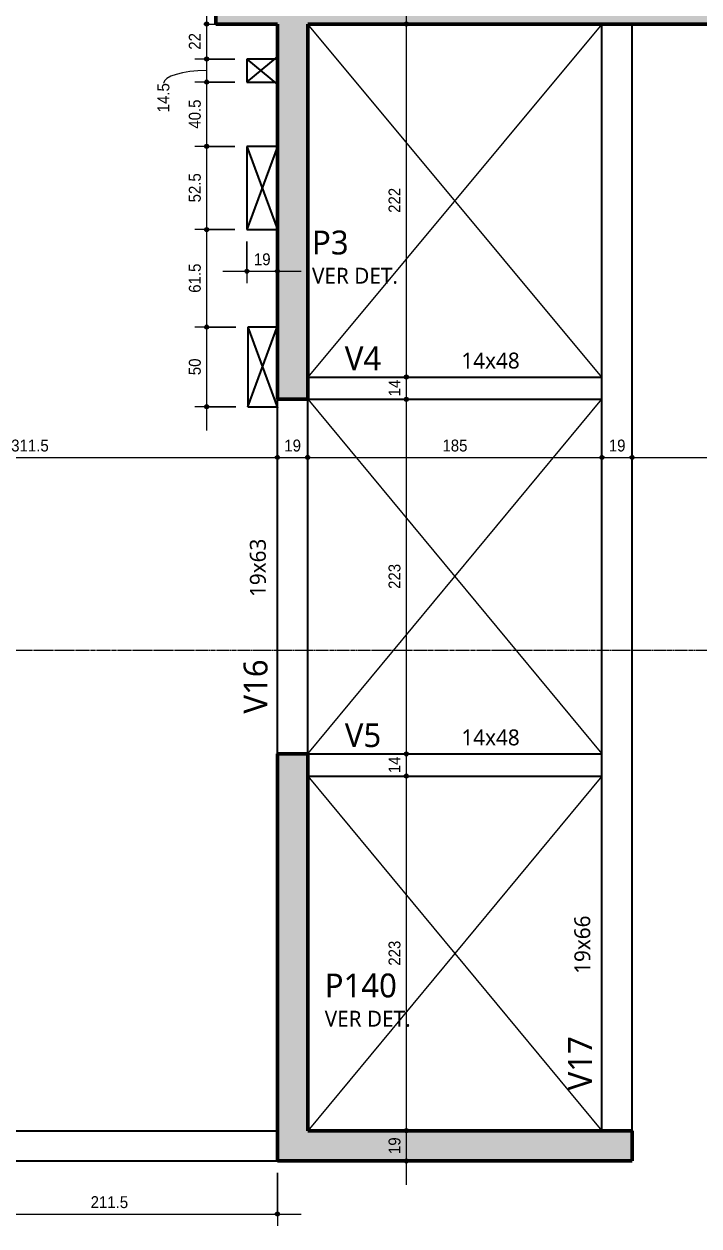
# Model space of a CAD drawing. Header units: centimetres. Extents: x -1984 to 34419, y -3196 to 88064.
# Drawn here: x -507 to -82, y -68 to 688 of the extents above; entities that cross this region are included whole.
import ezdxf

# ---------------------------------------------------------------- set-up
doc = ezdxf.new("R2010")
doc.units = ezdxf.units.CM
doc.linetypes.add('Centro de 6 mm', pattern=[1.32, 0.6, -0.24, 0.24, -0.24])
for name, color, linetype, lineweight in [('A-ANNO-DIMS', 7, 'Continuous', 9), ('A-ANNO-DIMS-50', 7, 'Continuous', 9), ('A-DETL-THIN', 7, 'Continuous', 25), ('A-FLOR', 7, 'Continuous', 25), ('G-ANNO-SYMB', 7, 'Continuous', 9), ('S-BEAM', 7, 'Continuous', 25), ('S-BEAM-IDEN', 7, 'Continuous', 9), ('S-COLS', 7, 'Continuous', 25), ('S-COLS-IDEN', 7, 'Continuous', 9)]:
    doc.layers.add(name, color=color, linetype=linetype, lineweight=lineweight)
doc.layers.add('A-DETL', color=7, linetype='Continuous', lineweight=18, true_color=0x00a600)
doc.styles.add('Arial_1', font='arial.ttf', dxfattribs={"width": 0.9, "height": 7.5})
doc.styles.add('Gadugi', font='gadugi.ttf', dxfattribs={"height": 15})
doc.styles.add('Gadugi_1', font='gadugi.ttf', dxfattribs={"height": 10})
doc.styles.add('Gadugi_2', font='gadugi.ttf', dxfattribs={"height": 0.2})
doc.dimstyles.new('PED_1_5mm_ESQ', dxfattribs={"dimscale": 30.48, "dimtxt": 7.651945, "dimasz": 0.328084, "dimexe": 0.246063, "dimexo": 0.246063, "dimgap": 0.049213, "dimtad": 1, "dimdec": 1, "dimrnd": 0.5, "dimdsep": 46, "dimtxsty": 'Arial_1', "dimblk1": 'DOTSMALL', "dimblk2": 'DOTSMALL', "dimsah": 1, "dimcen": 0.09, "dimdle": 0.492126, "dimazin": 0, "dimtfac": 1, "dimtdec": 4, "dimtix": 1, "dimtmove": 0, "dimatfit": 3, "dimfxl": 1, "dimtvp": 1, "dimtolj": 1, "dimtzin": 0, "dimarcsym": 2})
doc.dimstyles.new('PED_1_5mm_ESQ_2', dxfattribs={"dimscale": 30.48, "dimtxt": 7.651945, "dimasz": 0.328084, "dimexe": 0.246063, "dimexo": 0.246063, "dimgap": 0.049213, "dimtad": 1, "dimdec": 1, "dimrnd": 0.5, "dimdsep": 46, "dimtxsty": 'Arial_1', "dimblk1": 'DOTSMALL', "dimblk2": 'DOTSMALL', "dimsah": 1, "dimcen": 0.09, "dimdle": 0.492126, "dimazin": 0, "dimtfac": 1, "dimtdec": 4, "dimtix": 1, "dimtmove": 1, "dimatfit": 3, "dimfxl": 1, "dimtvp": 1, "dimtolj": 1, "dimtzin": 0, "dimarcsym": 2})

# ---------------------------------------------------------------- blocks, each defined once
blk = doc.blocks.new('PED_TAG_PILAR_R04 - PILAR VER DET_-2523782-PL F 001 - FORMA DO 4º PAVIMENTO')
at = {"layer": 'S-COLS-IDEN', "insert": (0.115, -0.633), "char_height": 0.2, "width": 1.37089, "attachment_point": 1, "style": 'Gadugi_2'}
blk.add_mtext('VER DET.', dxfattribs=at)
blk = doc.blocks.new('DIMBLOCK7-PL F 001 - FORMA DO 4º PAVIMENTO')
at = {"layer": 'A-ANNO-DIMS-50'}
h = blk.add_hatch(color=256, dxfattribs=at)
edge = h.paths.add_edge_path(flags=0)
edge.add_arc((-658.86, 415.54), 1.25, 0, 360)
h = blk.add_hatch(color=256, dxfattribs=at)
edge = h.paths.add_edge_path(flags=0)
edge.add_arc((-347.36, 415.54), 1.25, 0, 360)
for p, q in [((-658.86, 409.81), (-658.86, 423.04)), ((-347.36, 409.81), (-347.36, 423.04)), ((-658.86, 415.54), (-347.36, 415.54)), ((-658.86, 415.54), (-658.86, 409.81)), ((-347.36, 415.54), (-347.36, 409.81))]:
    blk.add_line(p, q, dxfattribs=at)
for centre in [(-658.86, 415.54), (-347.36, 415.54)]:
    blk.add_circle(centre, 1.25, dxfattribs=at)
at = {"layer": 'A-ANNO-DIMS-50', "color": 0, "insert": (-514.77, 426.78), "char_height": 7.5, "width": 27.9708, "attachment_point": 1, "line_spacing_factor": 0.941778, "style": 'Arial_1'}
blk.add_mtext('311.5', dxfattribs=at)
blk = doc.blocks.new('_DotSmall')
at = {"color": 0, "linetype": 'ByBlock', "const_width": 0.5}
blk.add_lwpolyline([(-0.0625, 0, 1), (0.0625, 0, 1)], format="xyb", close=True, dxfattribs=at)
blk = doc.blocks.new('DIMBLOCK8-PL F 001 - FORMA DO 4º PAVIMENTO')
at = {"layer": 'A-ANNO-DIMS-50'}
h = blk.add_hatch(color=256, dxfattribs=at)
edge = h.paths.add_edge_path(flags=0)
edge.add_arc((-347.36, 415.54), 1.25, 0, 360)
h = blk.add_hatch(color=256, dxfattribs=at)
edge = h.paths.add_edge_path(flags=0)
edge.add_arc((-328.36, 415.54), 1.25, 0, 360)
for p, q in [((-347.36, 409.81), (-347.36, 423.04)), ((-328.36, 409.81), (-328.36, 423.04)), ((-347.36, 415.54), (-328.36, 415.54)), ((-347.36, 415.54), (-347.36, 409.81)), ((-328.36, 415.54), (-328.36, 409.81))]:
    blk.add_line(p, q, dxfattribs=at)
for centre in [(-347.36, 415.54), (-328.36, 415.54)]:
    blk.add_circle(centre, 1.25, dxfattribs=at)
at = {"layer": 'A-ANNO-DIMS-50', "color": 0, "insert": (-343.04, 426.78), "char_height": 7.5, "width": 12.4315, "attachment_point": 1, "line_spacing_factor": 0.941778, "style": 'Arial_1'}
blk.add_mtext('19', dxfattribs=at)
blk = doc.blocks.new('DIMBLOCK9-PL F 001 - FORMA DO 4º PAVIMENTO')
at = {"layer": 'A-ANNO-DIMS-50'}
h = blk.add_hatch(color=256, dxfattribs=at)
edge = h.paths.add_edge_path(flags=0)
edge.add_arc((-328.36, 415.54), 1.25, 0, 360)
h = blk.add_hatch(color=256, dxfattribs=at)
edge = h.paths.add_edge_path(flags=0)
edge.add_arc((-143.36, 415.54), 1.25, 0, 360)
for p, q in [((-328.36, 409.81), (-328.36, 423.04)), ((-143.36, 409.81), (-143.36, 423.04)), ((-328.36, 415.54), (-143.36, 415.54)), ((-328.36, 415.54), (-328.36, 409.81)), ((-143.36, 415.54), (-143.36, 409.81))]:
    blk.add_line(p, q, dxfattribs=at)
for centre in [(-328.36, 415.54), (-143.36, 415.54)]:
    blk.add_circle(centre, 1.25, dxfattribs=at)
at = {"layer": 'A-ANNO-DIMS-50', "color": 0, "insert": (-243.63, 426.78), "char_height": 7.5, "width": 18.6472, "attachment_point": 1, "line_spacing_factor": 0.941778, "style": 'Arial_1'}
blk.add_mtext('185', dxfattribs=at)
blk = doc.blocks.new('DIMBLOCK10-PL F 001 - FORMA DO 4º PAVIMENTO')
at = {"layer": 'A-ANNO-DIMS-50'}
h = blk.add_hatch(color=256, dxfattribs=at)
edge = h.paths.add_edge_path(flags=0)
edge.add_arc((-143.36, 415.54), 1.25, 0, 360)
h = blk.add_hatch(color=256, dxfattribs=at)
edge = h.paths.add_edge_path(flags=0)
edge.add_arc((-124.36, 415.54), 1.25, 0, 360)
for p, q in [((-143.36, 409.81), (-143.36, 423.04)), ((-124.36, 409.81), (-124.36, 423.04)), ((-143.36, 415.54), (-124.36, 415.54)), ((-143.36, 415.54), (-143.36, 409.81)), ((-124.36, 415.54), (-124.36, 409.81))]:
    blk.add_line(p, q, dxfattribs=at)
for centre in [(-143.36, 415.54), (-124.36, 415.54)]:
    blk.add_circle(centre, 1.25, dxfattribs=at)
at = {"layer": 'A-ANNO-DIMS-50', "color": 0, "insert": (-139.04, 426.78), "char_height": 7.5, "width": 12.4315, "attachment_point": 1, "line_spacing_factor": 0.941778, "style": 'Arial_1'}
blk.add_mtext('19', dxfattribs=at)
blk = doc.blocks.new('DIMBLOCK11-PL F 001 - FORMA DO 4º PAVIMENTO')
at = {"layer": 'A-ANNO-DIMS-50'}
h = blk.add_hatch(color=256, dxfattribs=at)
edge = h.paths.add_edge_path(flags=0)
edge.add_arc((-124.36, 415.54), 1.25, 0, 360)
h = blk.add_hatch(color=256, dxfattribs=at)
edge = h.paths.add_edge_path(flags=0)
edge.add_arc((93.14, 415.54), 1.25, 0, 360)
for p, q in [((-124.36, 409.81), (-124.36, 423.04)), ((93.14, 409.81), (93.14, 423.04)), ((-124.36, 415.54), (93.14, 415.54)), ((-124.36, 415.54), (-124.36, 409.81)), ((93.14, 415.54), (93.14, 409.81))]:
    blk.add_line(p, q, dxfattribs=at)
for centre in [(-124.36, 415.54), (93.14, 415.54)]:
    blk.add_circle(centre, 1.25, dxfattribs=at)
at = {"layer": 'A-ANNO-DIMS-50', "color": 0, "insert": (-27.27, 426.78), "char_height": 7.5, "width": 27.9708, "attachment_point": 1, "line_spacing_factor": 0.941778, "style": 'Arial_1'}
blk.add_mtext('217.5', dxfattribs=at)
blk = doc.blocks.new('DIMBLOCK31-PL F 001 - FORMA DO 4º PAVIMENTO')
at = {"layer": 'A-ANNO-DIMS-50'}
h = blk.add_hatch(color=256, dxfattribs=at)
edge = h.paths.add_edge_path(flags=0)
edge.add_arc((-266.3, -7.88), 1.25, 0, 360)
h = blk.add_hatch(color=256, dxfattribs=at)
edge = h.paths.add_edge_path(flags=0)
edge.add_arc((-266.3, -26.88), 1.25, 0, 360)
for p, q in [((-260.56, -7.88), (-273.8, -7.88)), ((-266.3, -41.88), (-266.3, -7.88)), ((-266.3, -7.88), (-260.56, -7.88)), ((-260.56, -26.88), (-273.8, -26.88)), ((-266.3, -26.88), (-260.56, -26.88))]:
    blk.add_line(p, q, dxfattribs=at)
for centre in [(-266.3, -7.88), (-266.3, -26.88)]:
    blk.add_circle(centre, 1.25, dxfattribs=at)
at = {"layer": 'A-ANNO-DIMS-50', "color": 0, "insert": (-277.53, -22.56), "char_height": 7.5, "width": 12.4315, "attachment_point": 1, "rotation": 90, "line_spacing_factor": 0.941778, "style": 'Arial_1'}
blk.add_mtext('19', dxfattribs=at)
blk = doc.blocks.new('DIMBLOCK32-PL F 001 - FORMA DO 4º PAVIMENTO')
at = {"layer": 'A-ANNO-DIMS-50'}
h = blk.add_hatch(color=256, dxfattribs=at)
edge = h.paths.add_edge_path(flags=0)
edge.add_arc((-266.3, 215.12), 1.25, 0, 360)
h = blk.add_hatch(color=256, dxfattribs=at)
edge = h.paths.add_edge_path(flags=0)
edge.add_arc((-266.3, -7.88), 1.25, 0, 360)
for p, q in [((-260.56, 215.12), (-273.8, 215.12)), ((-266.3, -7.88), (-266.3, 215.12)), ((-266.3, 215.12), (-260.56, 215.12)), ((-260.56, -7.88), (-273.8, -7.88)), ((-266.3, -7.88), (-260.56, -7.88))]:
    blk.add_line(p, q, dxfattribs=at)
for centre in [(-266.3, 215.12), (-266.3, -7.88)]:
    blk.add_circle(centre, 1.25, dxfattribs=at)
at = {"layer": 'A-ANNO-DIMS-50', "color": 0, "insert": (-277.53, 95.85), "char_height": 7.5, "width": 18.6472, "attachment_point": 1, "rotation": 90, "line_spacing_factor": 0.941778, "style": 'Arial_1'}
blk.add_mtext('223', dxfattribs=at)
blk = doc.blocks.new('DIMBLOCK33-PL F 001 - FORMA DO 4º PAVIMENTO')
at = {"layer": 'A-ANNO-DIMS-50'}
h = blk.add_hatch(color=256, dxfattribs=at)
edge = h.paths.add_edge_path(flags=0)
edge.add_arc((-266.3, 229.12), 1.25, 0, 360)
h = blk.add_hatch(color=256, dxfattribs=at)
edge = h.paths.add_edge_path(flags=0)
edge.add_arc((-266.3, 215.12), 1.25, 0, 360)
for p, q in [((-260.56, 229.12), (-273.8, 229.12)), ((-266.3, 215.12), (-266.3, 229.12)), ((-266.3, 229.12), (-260.56, 229.12)), ((-260.56, 215.12), (-273.8, 215.12)), ((-266.3, 215.12), (-260.56, 215.12))]:
    blk.add_line(p, q, dxfattribs=at)
for centre in [(-266.3, 229.12), (-266.3, 215.12)]:
    blk.add_circle(centre, 1.25, dxfattribs=at)
at = {"layer": 'A-ANNO-DIMS-50', "color": 0, "insert": (-277.53, 216.94), "char_height": 7.5, "width": 12.4315, "attachment_point": 1, "rotation": 90, "line_spacing_factor": 0.941778, "style": 'Arial_1'}
blk.add_mtext('14', dxfattribs=at)
blk = doc.blocks.new('DIMBLOCK34-PL F 001 - FORMA DO 4º PAVIMENTO')
at = {"layer": 'A-ANNO-DIMS-50'}
h = blk.add_hatch(color=256, dxfattribs=at)
edge = h.paths.add_edge_path(flags=0)
edge.add_arc((-266.3, 452.12), 1.25, 0, 360)
h = blk.add_hatch(color=256, dxfattribs=at)
edge = h.paths.add_edge_path(flags=0)
edge.add_arc((-266.3, 229.12), 1.25, 0, 360)
for p, q in [((-260.56, 452.12), (-273.8, 452.12)), ((-266.3, 229.12), (-266.3, 452.12)), ((-266.3, 452.12), (-260.56, 452.12)), ((-260.56, 229.12), (-273.8, 229.12)), ((-266.3, 229.12), (-260.56, 229.12))]:
    blk.add_line(p, q, dxfattribs=at)
for centre in [(-266.3, 452.12), (-266.3, 229.12)]:
    blk.add_circle(centre, 1.25, dxfattribs=at)
at = {"layer": 'A-ANNO-DIMS-50', "color": 0, "insert": (-277.53, 332.85), "char_height": 7.5, "width": 18.6472, "attachment_point": 1, "rotation": 90, "line_spacing_factor": 0.941778, "style": 'Arial_1'}
blk.add_mtext('223', dxfattribs=at)
blk = doc.blocks.new('DIMBLOCK35-PL F 001 - FORMA DO 4º PAVIMENTO')
at = {"layer": 'A-ANNO-DIMS-50'}
h = blk.add_hatch(color=256, dxfattribs=at)
edge = h.paths.add_edge_path(flags=0)
edge.add_arc((-266.3, 466.12), 1.25, 0, 360)
h = blk.add_hatch(color=256, dxfattribs=at)
edge = h.paths.add_edge_path(flags=0)
edge.add_arc((-266.3, 452.12), 1.25, 0, 360)
for p, q in [((-260.56, 466.12), (-273.8, 466.12)), ((-266.3, 452.12), (-266.3, 466.12)), ((-266.3, 466.12), (-260.56, 466.12)), ((-260.56, 452.12), (-273.8, 452.12)), ((-266.3, 452.12), (-260.56, 452.12))]:
    blk.add_line(p, q, dxfattribs=at)
for centre in [(-266.3, 466.12), (-266.3, 452.12)]:
    blk.add_circle(centre, 1.25, dxfattribs=at)
at = {"layer": 'A-ANNO-DIMS-50', "color": 0, "insert": (-277.53, 453.94), "char_height": 7.5, "width": 12.4315, "attachment_point": 1, "rotation": 90, "line_spacing_factor": 0.941778, "style": 'Arial_1'}
blk.add_mtext('14', dxfattribs=at)
blk = doc.blocks.new('DIMBLOCK36-PL F 001 - FORMA DO 4º PAVIMENTO')
at = {"layer": 'A-ANNO-DIMS-50'}
h = blk.add_hatch(color=256, dxfattribs=at)
edge = h.paths.add_edge_path(flags=0)
edge.add_arc((-266.3, 688.12), 1.25, 0, 360)
h = blk.add_hatch(color=256, dxfattribs=at)
edge = h.paths.add_edge_path(flags=0)
edge.add_arc((-266.3, 466.12), 1.25, 0, 360)
for p, q in [((-260.56, 688.12), (-273.8, 688.12)), ((-266.3, 466.12), (-266.3, 688.12)), ((-266.3, 688.12), (-260.56, 688.12)), ((-260.56, 466.12), (-273.8, 466.12)), ((-266.3, 466.12), (-260.56, 466.12))]:
    blk.add_line(p, q, dxfattribs=at)
for centre in [(-266.3, 688.12), (-266.3, 466.12)]:
    blk.add_circle(centre, 1.25, dxfattribs=at)
at = {"layer": 'A-ANNO-DIMS-50', "color": 0, "insert": (-277.53, 569.35), "char_height": 7.5, "width": 18.6472, "attachment_point": 1, "rotation": 90, "line_spacing_factor": 0.941778, "style": 'Arial_1'}
blk.add_mtext('222', dxfattribs=at)
blk = doc.blocks.new('DIMBLOCK37-PL F 001 - FORMA DO 4º PAVIMENTO')
at = {"layer": 'A-ANNO-DIMS-50'}
h = blk.add_hatch(color=256, dxfattribs=at)
edge = h.paths.add_edge_path(flags=0)
edge.add_arc((-266.3, 707.12), 1.25, 0, 360)
h = blk.add_hatch(color=256, dxfattribs=at)
edge = h.paths.add_edge_path(flags=0)
edge.add_arc((-266.3, 688.12), 1.25, 0, 360)
for p, q in [((-260.56, 707.12), (-273.8, 707.12)), ((-266.3, 688.12), (-266.3, 707.12)), ((-266.3, 707.12), (-260.56, 707.12)), ((-260.56, 688.12), (-273.8, 688.12)), ((-266.3, 688.12), (-260.56, 688.12))]:
    blk.add_line(p, q, dxfattribs=at)
for centre in [(-266.3, 707.12), (-266.3, 688.12)]:
    blk.add_circle(centre, 1.25, dxfattribs=at)
at = {"layer": 'A-ANNO-DIMS-50', "color": 0, "insert": (-277.53, 692.44), "char_height": 7.5, "width": 12.4315, "attachment_point": 1, "rotation": 90, "line_spacing_factor": 0.941778, "style": 'Arial_1'}
blk.add_mtext('19', dxfattribs=at)
blk = doc.blocks.new('DIMBLOCK99-PL F 001 - FORMA DO 4º PAVIMENTO')
at = {"layer": 'A-ANNO-DIMS-50'}
h = blk.add_hatch(color=256, dxfattribs=at)
edge = h.paths.add_edge_path(flags=0)
edge.add_arc((-391.87, 497.48), 1.25, 0, 360)
h = blk.add_hatch(color=256, dxfattribs=at)
edge = h.paths.add_edge_path(flags=0)
edge.add_arc((-391.87, 447.42), 1.25, 0, 360)
for p, q in [((-373.49, 497.48), (-399.37, 497.48)), ((-391.87, 432.42), (-391.87, 497.48)), ((-391.87, 497.48), (-373.49, 497.48)), ((-373.49, 447.42), (-399.37, 447.42)), ((-391.87, 447.42), (-373.49, 447.42))]:
    blk.add_line(p, q, dxfattribs=at)
for centre in [(-391.87, 497.48), (-391.87, 447.42)]:
    blk.add_circle(centre, 1.25, dxfattribs=at)
at = {"layer": 'A-ANNO-DIMS-50', "color": 0, "insert": (-403.1, 467.27), "char_height": 7.5, "width": 12.4315, "attachment_point": 1, "rotation": 90, "line_spacing_factor": 0.941778, "style": 'Arial_1'}
blk.add_mtext('50', dxfattribs=at)
blk = doc.blocks.new('DIMBLOCK100-PL F 001 - FORMA DO 4º PAVIMENTO')
at = {"layer": 'A-ANNO-DIMS-50'}
h = blk.add_hatch(color=256, dxfattribs=at)
edge = h.paths.add_edge_path(flags=0)
edge.add_arc((-391.87, 558.85), 1.25, 0, 360)
h = blk.add_hatch(color=256, dxfattribs=at)
edge = h.paths.add_edge_path(flags=0)
edge.add_arc((-391.87, 497.48), 1.25, 0, 360)
for p, q in [((-374.11, 558.85), (-399.37, 558.85)), ((-391.87, 497.48), (-391.87, 558.85)), ((-391.87, 558.85), (-374.11, 558.85)), ((-373.49, 497.48), (-399.37, 497.48)), ((-391.87, 497.48), (-373.49, 497.48))]:
    blk.add_line(p, q, dxfattribs=at)
for centre in [(-391.87, 558.85), (-391.87, 497.48)]:
    blk.add_circle(centre, 1.25, dxfattribs=at)
at = {"layer": 'A-ANNO-DIMS-50', "color": 0, "insert": (-403.1, 519.1), "char_height": 7.5, "width": 21.7551, "attachment_point": 1, "rotation": 90, "line_spacing_factor": 0.941778, "style": 'Arial_1'}
blk.add_mtext('61.5', dxfattribs=at)
blk = doc.blocks.new('DIMBLOCK101-PL F 001 - FORMA DO 4º PAVIMENTO')
at = {"layer": 'A-ANNO-DIMS-50'}
h = blk.add_hatch(color=256, dxfattribs=at)
edge = h.paths.add_edge_path(flags=0)
edge.add_arc((-391.87, 611.17), 1.25, 0, 360)
h = blk.add_hatch(color=256, dxfattribs=at)
edge = h.paths.add_edge_path(flags=0)
edge.add_arc((-391.87, 558.85), 1.25, 0, 360)
for p, q in [((-374.11, 611.17), (-399.37, 611.17)), ((-391.87, 558.85), (-391.87, 611.17)), ((-391.87, 611.17), (-374.11, 611.17)), ((-374.11, 558.85), (-399.37, 558.85)), ((-391.87, 558.85), (-374.11, 558.85))]:
    blk.add_line(p, q, dxfattribs=at)
for centre in [(-391.87, 611.17), (-391.87, 558.85)]:
    blk.add_circle(centre, 1.25, dxfattribs=at)
at = {"layer": 'A-ANNO-DIMS-50', "color": 0, "insert": (-403.1, 575.95), "char_height": 7.5, "width": 21.7551, "attachment_point": 1, "rotation": 90, "line_spacing_factor": 0.941778, "style": 'Arial_1'}
blk.add_mtext('52.5', dxfattribs=at)
blk = doc.blocks.new('DIMBLOCK102-PL F 001 - FORMA DO 4º PAVIMENTO')
at = {"layer": 'A-ANNO-DIMS-50'}
h = blk.add_hatch(color=256, dxfattribs=at)
edge = h.paths.add_edge_path(flags=0)
edge.add_arc((-391.87, 651.58), 1.25, 0, 360)
h = blk.add_hatch(color=256, dxfattribs=at)
edge = h.paths.add_edge_path(flags=0)
edge.add_arc((-391.87, 611.17), 1.25, 0, 360)
for p, q in [((-374.11, 651.58), (-399.37, 651.58)), ((-391.87, 611.17), (-391.87, 651.58)), ((-391.87, 651.58), (-374.11, 651.58)), ((-374.11, 611.17), (-399.37, 611.17)), ((-391.87, 611.17), (-374.11, 611.17))]:
    blk.add_line(p, q, dxfattribs=at)
for centre in [(-391.87, 651.58), (-391.87, 611.17)]:
    blk.add_circle(centre, 1.25, dxfattribs=at)
at = {"layer": 'A-ANNO-DIMS-50', "color": 0, "insert": (-403.1, 622.31), "char_height": 7.5, "width": 21.7551, "attachment_point": 1, "rotation": 90, "line_spacing_factor": 0.941778, "style": 'Arial_1'}
blk.add_mtext('40.5', dxfattribs=at)
blk = doc.blocks.new('DIMBLOCK103-PL F 001 - FORMA DO 4º PAVIMENTO')
at = {"layer": 'A-ANNO-DIMS-50'}
h = blk.add_hatch(color=256, dxfattribs=at)
edge = h.paths.add_edge_path(flags=0)
edge.add_arc((-391.87, 666.11), 1.25, 0, 360)
h = blk.add_hatch(color=256, dxfattribs=at)
edge = h.paths.add_edge_path(flags=0)
edge.add_arc((-391.87, 651.58), 1.25, 0, 360)
for p, q in [((-374.11, 666.11), (-399.37, 666.11)), ((-391.87, 651.58), (-391.87, 666.11)), ((-391.87, 666.11), (-374.11, 666.11)), ((-374.11, 651.58), (-399.37, 651.58)), ((-391.87, 651.58), (-374.11, 651.58))]:
    blk.add_line(p, q, dxfattribs=at)
for centre in [(-391.87, 666.11), (-391.87, 651.58)]:
    blk.add_circle(centre, 1.25, dxfattribs=at)
blk.add_ellipse((-391.87, 650.71), major_axis=(-27.12, 0), ratio=0.29996, start_param=4.712389, end_param=6.283185, dxfattribs=at)
at = {"layer": 'A-ANNO-DIMS-50', "color": 0, "insert": (-422.83, 632.59), "char_height": 7.5, "width": 21.7551, "attachment_point": 1, "rotation": 90, "line_spacing_factor": 0.941778, "style": 'Arial_1'}
blk.add_mtext('14.5', dxfattribs=at)
blk = doc.blocks.new('DIMBLOCK104-PL F 001 - FORMA DO 4º PAVIMENTO')
at = {"layer": 'A-ANNO-DIMS-50'}
h = blk.add_hatch(color=256, dxfattribs=at)
edge = h.paths.add_edge_path(flags=0)
edge.add_arc((-391.87, 688.12), 1.25, 0, 360)
h = blk.add_hatch(color=256, dxfattribs=at)
edge = h.paths.add_edge_path(flags=0)
edge.add_arc((-391.87, 666.11), 1.25, 0, 360)
for p, q in [((-391.87, 666.11), (-391.87, 703.12)), ((-393.61, 688.12), (-384.37, 688.12)), ((-391.87, 688.12), (-393.61, 688.12)), ((-374.11, 666.11), (-399.37, 666.11)), ((-391.87, 666.11), (-374.11, 666.11))]:
    blk.add_line(p, q, dxfattribs=at)
for centre in [(-391.87, 688.12), (-391.87, 666.11)]:
    blk.add_circle(centre, 1.25, dxfattribs=at)
at = {"layer": 'A-ANNO-DIMS-50', "color": 0, "insert": (-403.1, 671.94), "char_height": 7.5, "width": 12.4315, "attachment_point": 1, "rotation": 90, "line_spacing_factor": 0.941778, "style": 'Arial_1'}
blk.add_mtext('22', dxfattribs=at)
blk = doc.blocks.new('DIMBLOCK105-PL F 001 - FORMA DO 4º PAVIMENTO')
at = {"layer": 'A-ANNO-DIMS-50'}
h = blk.add_hatch(color=256, dxfattribs=at)
edge = h.paths.add_edge_path(flags=0)
edge.add_arc((-366.61, 532.67), 1.25, 0, 360)
h = blk.add_hatch(color=256, dxfattribs=at)
edge = h.paths.add_edge_path(flags=0)
edge.add_arc((-347.36, 532.67), 1.25, 0, 360)
for p, q in [((-366.61, 551.35), (-366.61, 525.17)), ((-366.61, 532.67), (-366.61, 551.35)), ((-347.36, 526.94), (-347.36, 540.17)), ((-381.61, 532.67), (-332.36, 532.67)), ((-347.36, 532.67), (-347.36, 526.94))]:
    blk.add_line(p, q, dxfattribs=at)
for centre in [(-366.61, 532.67), (-347.36, 532.67)]:
    blk.add_circle(centre, 1.25, dxfattribs=at)
at = {"layer": 'A-ANNO-DIMS-50', "color": 0, "insert": (-362.17, 543.91), "char_height": 7.5, "width": 12.4315, "attachment_point": 1, "line_spacing_factor": 0.941778, "style": 'Arial_1'}
blk.add_mtext('19', dxfattribs=at)
blk = doc.blocks.new('DIMBLOCK231-PL F 001 - FORMA DO 4º PAVIMENTO')
at = {"layer": 'A-ANNO-DIMS-50'}
h = blk.add_hatch(color=256, dxfattribs=at)
edge = h.paths.add_edge_path(flags=0)
edge.add_arc((-558.98, -60.31), 1.25, 0, 360)
h = blk.add_hatch(color=256, dxfattribs=at)
edge = h.paths.add_edge_path(flags=0)
edge.add_arc((-347.36, -60.31), 1.25, 0, 360)
for p, q in [((-558.98, -34.38), (-558.98, -67.81)), ((-558.98, -60.31), (-558.98, -34.38)), ((-347.36, -34.38), (-347.36, -67.81)), ((-347.36, -60.31), (-347.36, -34.38)), ((-558.98, -60.31), (-332.36, -60.31))]:
    blk.add_line(p, q, dxfattribs=at)
for centre in [(-558.98, -60.31), (-347.36, -60.31)]:
    blk.add_circle(centre, 1.25, dxfattribs=at)
at = {"layer": 'A-ANNO-DIMS-50', "color": 0, "insert": (-464.83, -49.07), "char_height": 7.5, "width": 27.9708, "attachment_point": 1, "line_spacing_factor": 0.941778, "style": 'Arial_1'}
blk.add_mtext('211.5', dxfattribs=at)

msp = doc.modelspace()

# ---------------------------------------------------------------- hatches: boundary and pattern name
at = {"layer": 'S-COLS', "true_color": 0x808080}
for points in [[(93.14, 452.12), (112.14, 452.12), (112.14, 688.12), (150.88, 688.12), (150.88, 707.12), (-386.11, 707.12), (-386.11, 688.12), (-347.36, 688.12), (-347.36, 452.12), (-328.36, 452.12), (-328.36, 688.12), (93.14, 688.12), (93.14, 672.95)], [(-153.34, -26.88), (-124.36, -26.88), (-124.36, -7.88), (-328.36, -7.88), (-328.36, 229.12), (-347.36, 229.12), (-347.36, -26.88)]]:
    msp.add_hatch(color=8, dxfattribs=at).paths.add_polyline_path(points, flags=0)

# ---------------------------------------------------------------- linework, layer by layer
at = {"layer": 'A-DETL', "color": 7}
for p, q in [((-143.36, 466.12), (-328.36, 688.12)), ((-143.36, 688.12), (-328.36, 466.12)), ((-328.36, 452.12), (-143.36, 229.12)), ((-328.36, 229.12), (-143.36, 452.12)), ((-328.36, 215.12), (-143.36, -7.88)), ((-143.36, 215.12), (-328.36, -7.88))]:
    msp.add_line(p, q, dxfattribs=at)
at = {"layer": 'A-DETL-THIN'}
for p, q in [((-366.61, 651.58), (-347.36, 667.55)), ((-366.61, 666.11), (-347.36, 650.14)), ((-366.61, 611.17), (-347.36, 558.85)), ((-347.36, 611.17), (-366.61, 558.85)), ((-365.99, 447.42), (-347.36, 498.05)), ((-365.99, 497.48), (-347.36, 446.84))]:
    msp.add_line(p, q, dxfattribs=at)
at = {"layer": 'A-FLOR'}
for p, q in [((-347.36, 666.11), (-366.61, 666.11)), ((-366.61, 666.11), (-366.61, 651.58)), ((-366.61, 651.58), (-347.36, 651.58)), ((-347.36, 611.17), (-366.61, 611.17)), ((-366.61, 611.17), (-366.61, 558.85)), ((-366.61, 558.85), (-347.36, 558.85)), ((-347.36, 497.48), (-365.99, 497.48)), ((-365.99, 497.48), (-365.99, 447.42)), ((-365.99, 447.42), (-347.36, 447.42))]:
    msp.add_line(p, q, dxfattribs=at)
at = {"layer": 'G-ANNO-SYMB', "linetype": 'Centro de 6 mm'}
msp.add_line((-1848.98, 294.37), (1444.72, 294.37), dxfattribs=at)
at = {"layer": 'S-BEAM'}
for p, q in [((-143.36, -7.88), (-143.36, 688.12)), ((-124.36, -7.88), (-124.36, 688.12)), ((-328.36, 466.12), (-143.36, 466.12)), ((-347.36, 229.12), (-347.36, 452.12)), ((-328.36, 229.12), (-328.36, 452.12)), ((-328.36, 452.12), (-143.36, 452.12)), ((-328.36, 229.12), (-143.36, 229.12)), ((-328.36, 215.12), (-143.36, 215.12)), ((-853.36, -7.88), (-347.36, -7.88)), ((-853.36, -26.88), (-347.36, -26.88))]:
    msp.add_line(p, q, dxfattribs=at)
at = {"layer": 'S-COLS', "lineweight": 50}
for p, q in [((-386.11, 688.12), (-386.11, 707.12)), ((-347.36, 688.12), (-386.11, 688.12)), ((-347.36, 452.12), (-347.36, 688.12)), ((93.14, 688.12), (-328.36, 688.12)), ((-328.36, 688.12), (-328.36, 452.12)), ((-328.36, 452.12), (-347.36, 452.12)), ((-347.36, -26.88), (-347.36, 229.12)), ((-347.36, 229.12), (-328.36, 229.12)), ((-328.36, 229.12), (-328.36, -7.88)), ((-328.36, -7.88), (-124.36, -7.88)), ((-124.36, -7.88), (-124.36, -26.88)), ((-124.36, -26.88), (-347.36, -26.88))]:
    msp.add_line(p, q, dxfattribs=at)

# ---------------------------------------------------------------- block references
at = {"layer": 'S-COLS-IDEN', "xscale": 49.99999999999998, "yscale": 49.99999999999998, "zscale": 49.99999999999998}
for p in [(-331.38, 566.47), (-323.38, 99.18)]:
    msp.add_blockref('PED_TAG_PILAR_R04 - PILAR VER DET_-2523782-PL F 001 - FORMA DO 4º PAVIMENTO', p, dxfattribs=at)

# ---------------------------------------------------------------- texts
at = {"layer": 'S-BEAM-IDEN', "attachment_point": 1}
for s, insert, char_height, width, style in [('V4', (-305.03, 485.39), 15, 30.0633, 'Gadugi'), ('14x48', (-231.74, 481.46), 10, 44.8945, 'Gadugi_1'), ('V5', (-305.03, 248.39), 15, 30.0633, 'Gadugi'), ('14x48', (-231.74, 244.46), 10, 44.8945, 'Gadugi_1')]:
    msp.add_mtext(s, dxfattribs=dict(at, insert=insert, char_height=char_height, width=width, style=style))
at = {"layer": 'S-BEAM-IDEN', "attachment_point": 1, "rotation": 90}
for s, insert, char_height, width, style in [('19x63', (-364.7, 327.75), 10, 44.8945, 'Gadugi_1'), ('V16', (-368.64, 254.45), 15, 44.0928, 'Gadugi'), ('19x66', (-160.7, 90.75), 10, 44.8945, 'Gadugi_1'), ('V17', (-164.64, 17.45), 15, 44.0928, 'Gadugi')]:
    msp.add_mtext(s, dxfattribs=dict(at, insert=insert, char_height=char_height, width=width, style=style))
at = {"layer": 'S-COLS-IDEN', "char_height": 15, "attachment_point": 1, "style": 'Gadugi'}
for s, insert, width in [('P3', (-325.64, 558.24), 28.4599), ('P140', (-317.64, 90.95), 56.519)]:
    msp.add_mtext(s, dxfattribs=dict(at, insert=insert, width=width))

# ---------------------------------------------------------------- dimensions: what is measured, and where the dimension line sits
at = {"layer": 'A-ANNO-DIMS'}
for base, p1, p2, override, picture, middle in [((-391.87, 688.12), (-366.61, 666.11), (-386.11, 688.12), {"dimpost": '<>', "dimfxl": 29.40182}, 'DIMBLOCK104-PL F 001 - FORMA DO 4º PAVIMENTO', (-397.13, 677.12)), ((-266.3, 707.12), (-268.06, 688.12), (-268.06, 707.12), {"dimpost": '<>', "dimfxl": 19}, 'DIMBLOCK37-PL F 001 - FORMA DO 4º PAVIMENTO', (-271.63, 697.62)), ((-266.3, 688.12), (-268.06, 466.12), (-268.06, 688.12), {"dimpost": '<>', "dimfxl": 222.000019}, 'DIMBLOCK36-PL F 001 - FORMA DO 4º PAVIMENTO', (-271.56, 577.12)), ((-391.87, 651.58), (-366.61, 611.17), (-366.61, 651.58), {"dimpost": '<>', "dimfxl": 40.41026}, 'DIMBLOCK102-PL F 001 - FORMA DO 4º PAVIMENTO', (-397.19, 631.38)), ((-391.87, 611.17), (-366.61, 558.85), (-366.61, 611.17), {"dimpost": '<>', "dimfxl": 52.326022}, 'DIMBLOCK101-PL F 001 - FORMA DO 4º PAVIMENTO', (-397.19, 585.01)), ((-391.87, 558.85), (-365.99, 497.48), (-366.61, 558.85), {"dimpost": '<>', "dimfxl": 61.375654}, 'DIMBLOCK100-PL F 001 - FORMA DO 4º PAVIMENTO', (-397.19, 528.16)), ((-391.87, 497.48), (-365.99, 447.42), (-365.99, 497.48), {"dimpost": '<>', "dimfxl": 50.054882}, 'DIMBLOCK99-PL F 001 - FORMA DO 4º PAVIMENTO', (-397.19, 472.45)), ((-266.3, 466.12), (-268.06, 452.12), (-268.06, 466.12), {"dimpost": '<>', "dimfxl": 14}, 'DIMBLOCK35-PL F 001 - FORMA DO 4º PAVIMENTO', (-271.56, 459.12)), ((-266.3, 452.12), (-268.06, 229.12), (-268.06, 452.12), {"dimpost": '<>', "dimfxl": 223.000007}, 'DIMBLOCK34-PL F 001 - FORMA DO 4º PAVIMENTO', (-271.63, 340.62)), ((-266.3, 229.12), (-268.06, 215.12), (-268.06, 229.12), {"dimpost": '<>', "dimfxl": 14}, 'DIMBLOCK33-PL F 001 - FORMA DO 4º PAVIMENTO', (-271.56, 222.12)), ((-266.3, 215.12), (-268.06, -7.88), (-268.06, 215.12), {"dimpost": '<>', "dimfxl": 222.999993}, 'DIMBLOCK32-PL F 001 - FORMA DO 4º PAVIMENTO', (-271.63, 103.62)), ((-266.3, -7.88), (-268.06, -26.88), (-268.06, -7.88), {"dimpost": '<>', "dimfxl": 19}, 'DIMBLOCK31-PL F 001 - FORMA DO 4º PAVIMENTO', (-271.63, -17.38))]:
    dim = msp.add_linear_dim(base=base, p1=p1, p2=p2, angle=90, dimstyle='PED_1_5mm_ESQ', override=override, dxfattribs=at)
    dim.commit()
    dim.dimension.update_dxf_attribs({"geometry": picture, "text_midpoint": middle})
dim = msp.add_linear_dim(base=(-391.87, 666.11), p1=(-366.61, 651.58), p2=(-366.61, 666.11), angle=90, dimstyle='PED_1_5mm_ESQ_2', override={"dimpost": '<>', "dimfxl": 14.530561}, dxfattribs=at)
dim.commit()
dim.dimension.update_dxf_attribs({"geometry": 'DIMBLOCK103-PL F 001 - FORMA DO 4º PAVIMENTO', "text_midpoint": (-417.83, 643.46), "dimtype": 160, "text_rotation": 90})
for base, p1, p2, override, picture, middle in [((-347.3645, 532.67), (-366.6143, 558.8477), (-347.3645, 534.4377), {"dimpost": '<>', "dimfxl": 31.086984}, 'DIMBLOCK105-PL F 001 - FORMA DO 4º PAVIMENTO', (-356.9894, 537.9993)), ((-347.36, 415.54), (-658.86, 417.31), (-347.36, 417.31), {"dimpost": '<>', "dimfxl": 311.49548}, 'DIMBLOCK7-PL F 001 - FORMA DO 4º PAVIMENTO', (-503.11, 420.87)), ((-328.36, 415.54), (-347.36, 417.31), (-328.36, 417.31), {"dimpost": '<>', "dimfxl": 19}, 'DIMBLOCK8-PL F 001 - FORMA DO 4º PAVIMENTO', (-337.86, 420.87)), ((-143.36, 415.54), (-328.36, 417.31), (-143.36, 417.31), {"dimpost": '<>', "dimfxl": 185}, 'DIMBLOCK9-PL F 001 - FORMA DO 4º PAVIMENTO', (-235.86, 420.87)), ((-124.36, 415.54), (-143.36, 417.31), (-124.36, 417.31), {"dimpost": '<>', "dimfxl": 19}, 'DIMBLOCK10-PL F 001 - FORMA DO 4º PAVIMENTO', (-133.86, 420.87)), ((93.14, 415.54), (-124.36, 417.31), (93.14, 417.31), {"dimpost": '<>', "dimfxl": 217.5}, 'DIMBLOCK11-PL F 001 - FORMA DO 4º PAVIMENTO', (-15.61, 420.87)), ((-347.36, -60.31), (-558.98, -26.88), (-347.36, -26.88), {"dimpost": '<>', "dimfxl": 211.618439}, 'DIMBLOCK231-PL F 001 - FORMA DO 4º PAVIMENTO', (-453.17, -54.98))]:
    dim = msp.add_linear_dim(base=base, p1=p1, p2=p2, dimstyle='PED_1_5mm_ESQ', override=override, dxfattribs=at)
    dim.commit()
    dim.dimension.update_dxf_attribs({"geometry": picture, "text_midpoint": middle})

doc.saveas('drawing.dxf')
